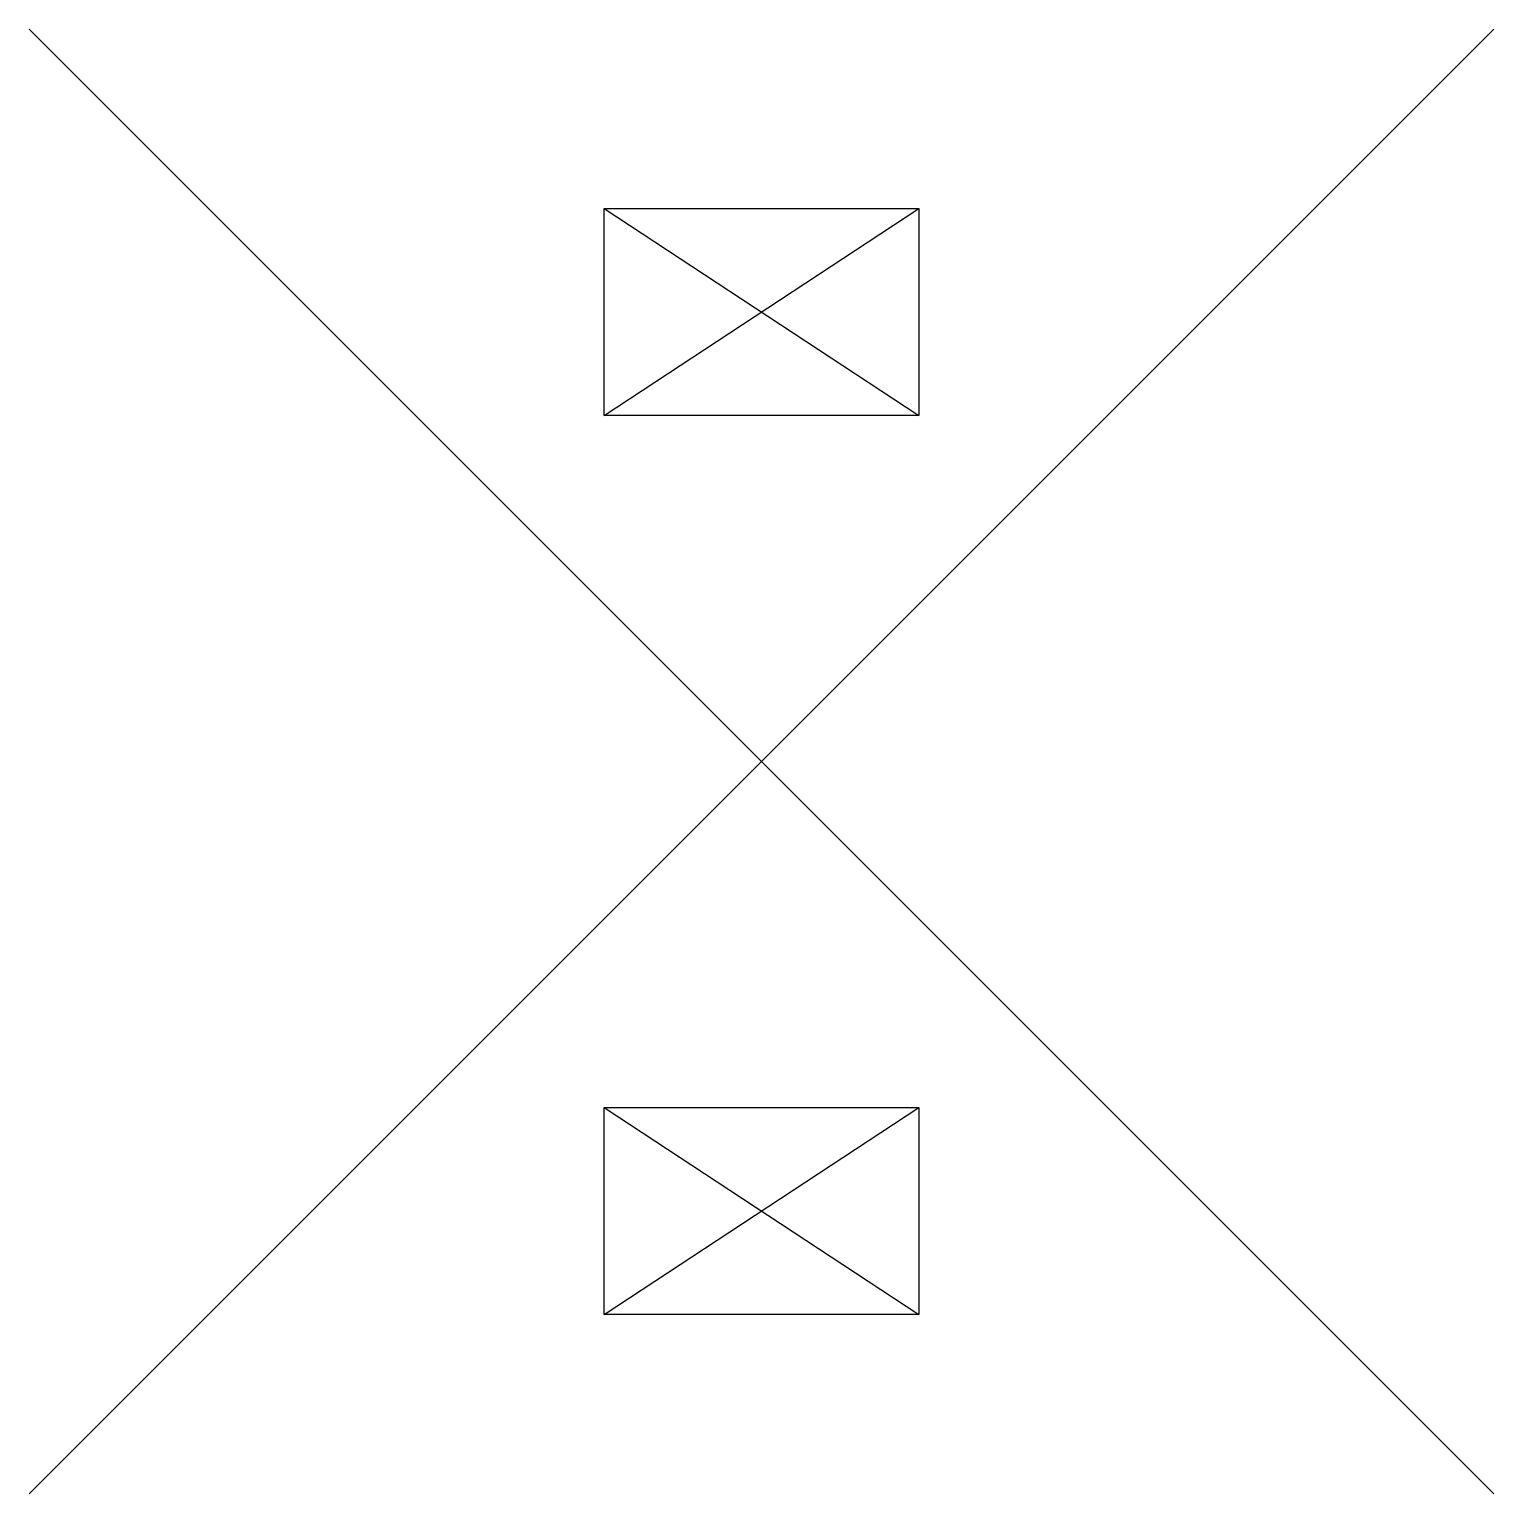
# Model space of a CAD drawing. Header units: metres. Extents: x -1.28 to 0.48, y -0.88 to 0.88.
import ezdxf

# ---------------------------------------------------------------- set-up
doc = ezdxf.new("R2010")
doc.units = ezdxf.units.M
doc.header["$MEASUREMENT"] = 0

msp = doc.modelspace()

# ---------------------------------------------------------------- linework, layer by layer
for p, q in [((-1.2839, -0.8839), (0.4839, 0.8839)), ((0.4839, -0.8839), (-1.2839, 0.8839)), ((-0.59, 0.4175), (-0.59, 0.6675)), ((-0.59, 0.6675), (-0.21, 0.6675)), ((-0.59, 0.4175), (-0.21, 0.6675)), ((-0.59, 0.6675), (-0.21, 0.4175)), ((-0.21, 0.6675), (-0.21, 0.4175)), ((-0.21, 0.4175), (-0.59, 0.4175)), ((-0.59, -0.6675), (-0.59, -0.4175)), ((-0.59, -0.4175), (-0.21, -0.4175)), ((-0.59, -0.6675), (-0.21, -0.4175)), ((-0.59, -0.4175), (-0.21, -0.6675)), ((-0.21, -0.4175), (-0.21, -0.6675)), ((-0.21, -0.6675), (-0.59, -0.6675))]:
    msp.add_line(p, q)

doc.saveas('drawing.dxf')
